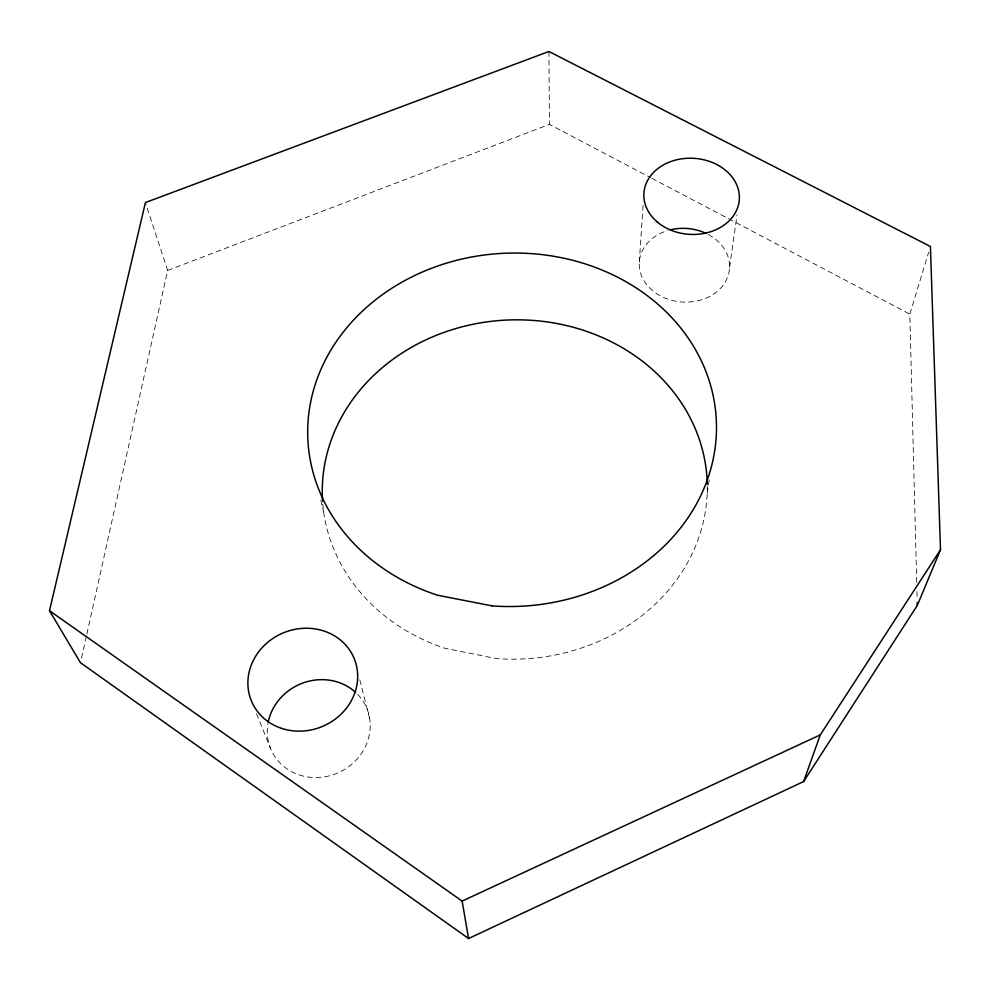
<?xml version="1.0" encoding="UTF-8"?>
<svg xmlns="http://www.w3.org/2000/svg" width="990" height="990" viewBox="0 0 990 990"><rect width="100%" height="100%" fill="white"/><g stroke="black" fill="none" stroke-linecap="round" stroke-linejoin="round"><path stroke-width="0.74" stroke-dasharray="4.95 3.71" d="M639.305 262.189L643.178 203.965M729.568 267.374L737.03 214.917M707.182 493.416L709.484 478.318M81.477 658.189L86.514 635.555M86.848 634.046L167.644 270.431L145.889 204.002M916.703 582.306L909.822 314.139L928.632 252.376M167.644 270.431L549.45 124.381L650.455 177.569M651.828 178.299L909.822 314.139M256.558 713.753L270.716 748.947M359.803 679.845L369.765 719.161M320.748 500.086L323.668 511.904M916.95 591.55L917.148 599.259M548.93 51.48L549.45 124.381M708.258 234.481A45.218 36.853 4.2 0 1 716.946 291.629A45.218 36.853 4.2 0 1 646.953 284.934A45.218 36.853 4.2 0 1 667.569 230.596M357.699 694.435A52.161 48.238 -24.9 0 1 332.9 774.786A52.161 48.238 -24.9 0 1 267.882 723.925M707.281 485.768A192.555 169.637 -2.5 0 1 496.374 658.573L444.943 648.302A192.555 169.637 -2.5 0 1 322.814 504.318"/><path stroke-width="1.49" d="M49.5 610.743L145.419 202.554L548.93 51.48L930.427 246.498L940.5 549.722L917.297 605.422L803.595 781.58L468.567 938.52L80.475 662.718L49.5 610.743L462.144 901.086L468.567 938.52M803.595 781.58L820.277 734.889L940.5 549.722M462.144 901.086L820.277 734.889M917.223 602.341L917.297 605.422M670.329 229.841A45.218 36.853 4.2 0 1 705.734 233.232M268.129 722.527A52.161 48.238 -24.9 0 1 303.868 682.667A52.161 48.238 -24.9 0 1 355.695 692.468M322.579 501.262A192.555 169.637 -2.5 0 1 507.239 320.03A192.555 169.637 -2.5 0 1 707.256 484.234M492.29 605.917L437.531 595.213A204.46 176.69 -2.6 0 1 370.384 304.041A204.46 176.69 -2.6 0 1 705.152 369.518A204.46 176.69 -2.6 0 1 492.29 605.917M656.952 221.735A47.817 38.078 3.7 0 0 737.426 208.246A47.817 38.078 3.7 0 0 680.464 159.019A47.817 38.078 3.7 0 0 656.952 221.735M281.779 728.43A55.601 50.713 -22.6 0 0 357.217 669.661A55.601 50.713 -22.6 0 0 269.354 641A55.601 50.713 -22.6 0 0 281.779 728.43"/></g></svg>
